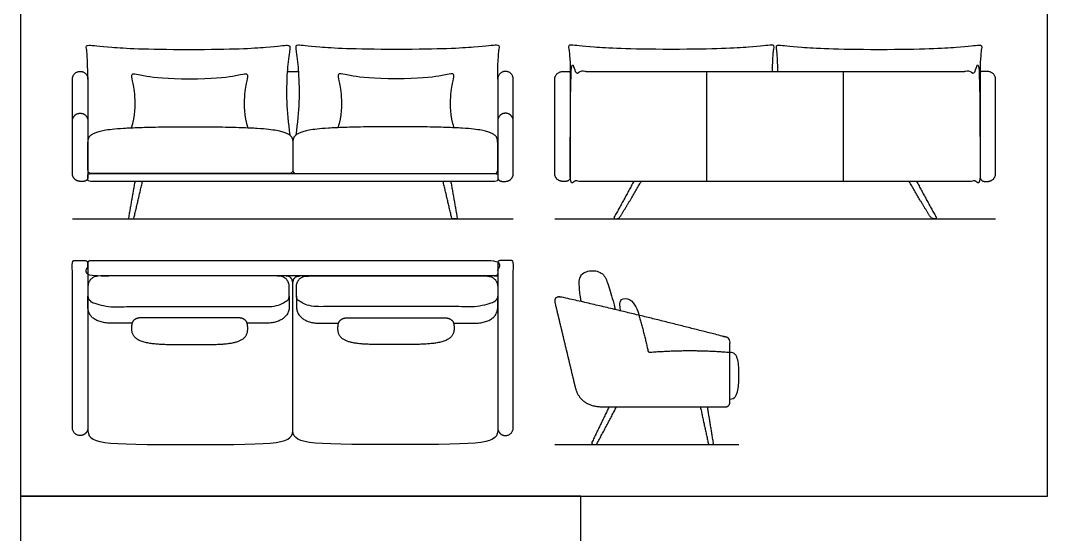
# Model space of a CAD drawing. Header units: metres. Extents: x 0 to 74.2, y -1.2 to 25.5.
# Drawn here: x 40.31 to 45.34, y 14.52 to 17.04 of the extents above; entities that cross this region are included whole.
import ezdxf

# ---------------------------------------------------------------- set-up
doc = ezdxf.new("R2010")
doc.units = ezdxf.units.M
doc.header["$MEASUREMENT"] = 0
for name, color, linetype, true_color in [('AG-DETAIL', 7, 'Continuous', 0x66ffff), ('AG-DETAIL-DIAGRAM', 7, 'Continuous', 0xccff66), ('AG-DIAGRAM', 7, 'Continuous', 0xfecc66), ('AG-FURNITURE', 7, 'Continuous', 0x66ccff), ('X-VPRT', 6, 'Continuous', 0xff00ff)]:
    doc.layers.add(name, color=color, linetype=linetype, true_color=true_color)

msp = doc.modelspace()

# ---------------------------------------------------------------- linework, layer by layer
at = {"layer": 'AG-DETAIL'}
for p, q in [((43.6728, 16.2508), (43.6728, 16.7897)), ((44.3417, 16.2508), (44.3417, 16.7897))]:
    msp.add_line(p, q, dxfattribs=at)
at = {"layer": 'AG-DETAIL-DIAGRAM'}
msp.add_open_spline([(43.34, 15.5947), (43.366, 15.5046), (43.3865, 15.4132), (43.5933, 15.4301), (43.7856, 15.4132)], degree=2, knots=[-0.61847, -0.61847, -0.61847, 0, 0, 1.301687, 1.301687, 1.301687], dxfattribs=at)
at = {"layer": 'AG-DIAGRAM'}
for points in [[(40.5655, 16.0667), (42.7245, 16.0667)], [(42.9277, 16.0667), (45.0867, 16.0667)], [(42.9277, 14.9618), (43.8294, 14.9618)]]:
    msp.add_lwpolyline(points, dxfattribs=at)
at = {"layer": 'AG-FURNITURE'}
for p, q in [((43.0039, 16.7819), (43.0039, 16.7806)), ((45.0105, 16.7819), (45.0105, 16.7806))]:
    msp.add_line(p, q, dxfattribs=at)
for points in [[(41.6178, 16.7897), (41.6723, 16.7897)], [(41.645, 15.042), (41.645, 15.7461)], [(41.645, 15.042), (41.645, 15.7461)]]:
    msp.add_lwpolyline(points, dxfattribs=at)
for points, knots in [([(40.6417, 16.7521), (40.6402, 16.8626), (40.6324, 16.9121), (40.6321, 16.9212), (40.7271, 16.909), (40.9186, 16.8972), (41.3541, 16.8972), (41.5457, 16.909), (41.6323, 16.9212), (41.632, 16.9122), (41.6193, 16.8162), (41.6116, 16.6874), (41.6125, 16.5991), (41.631, 16.4771)], [-1.508414, -1.508414, -1.508414, -1.508414, -1.178016, -0.785344, -0.392672, 0, 0, 0.392672, 0.785344, 1.178016, 1.497406, 1.497406, 2.523807, 2.523807, 2.523807, 2.523807]), ([(42.6483, 16.7521), (42.6498, 16.8626), (42.6576, 16.9121), (42.6579, 16.9212), (42.563, 16.909), (42.3714, 16.8972), (41.9359, 16.8972), (41.7443, 16.909), (41.6577, 16.9212), (41.658, 16.9122), (41.6707, 16.8162), (41.6785, 16.6874), (41.6775, 16.5991), (41.6591, 16.4771)], [-1.508414, -1.508414, -1.508414, -1.508414, -1.178016, -0.785344, -0.392672, 0, 0, 0.392672, 0.785344, 1.178016, 1.497406, 1.497406, 2.523807, 2.523807, 2.523807, 2.523807]), ([(43.9936, 16.7897), (43.9951, 16.8643), (44.0027, 16.9124), (44.003, 16.9215), (43.908, 16.9092), (43.7165, 16.8974), (43.281, 16.8974), (43.0894, 16.9092), (42.9945, 16.9215), (42.9947, 16.9123), (43.0025, 16.8628), (43.0039, 16.7818)], [-1.497406, -1.497406, -1.497406, -1.497406, -1.178016, -0.785344, -0.392672, 0, 0, 0.392672, 0.785344, 1.178016, 1.508414, 1.508414, 1.508414, 1.508414]), ([(44.0208, 16.7897), (44.0193, 16.8643), (44.0118, 16.9124), (44.0115, 16.9215), (44.1064, 16.9092), (44.298, 16.8974), (44.7335, 16.8974), (44.9251, 16.9092), (45.02, 16.9215), (45.0197, 16.9123), (45.0119, 16.8628), (45.0105, 16.7818)], [-1.497406, -1.497406, -1.497406, -1.497406, -1.178016, -0.785344, -0.392672, 0, 0, 0.392672, 0.785344, 1.178016, 1.508414, 1.508414, 1.508414, 1.508414]), ([(40.8551, 16.5134), (40.8744, 16.5705), (40.874, 16.6846), (40.858, 16.7494), (40.8539, 16.7748), (40.867, 16.7815), (40.9054, 16.7673), (41.029, 16.7535), (41.1396, 16.7535)], [-1.855306, -1.855306, -1.855306, -1.855306, -1.565237, -1.252189, -0.939142, -0.626095, -0.313047, 0, 0, 0, 0]), ([(41.1396, 16.7535), (41.2503, 16.7535), (41.3738, 16.7673), (41.4123, 16.7815), (41.4253, 16.7748), (41.4212, 16.7494), (41.4052, 16.6846), (41.4048, 16.5707), (41.424, 16.5138)], [0, 0, 0, 0, 0.313047, 0.626095, 0.939142, 1.252189, 1.565237, 1.854738, 1.854738, 1.854738, 1.854738]), ([(42.1504, 16.7535), (42.0397, 16.7535), (41.9162, 16.7673), (41.8778, 16.7815), (41.8647, 16.7748), (41.8688, 16.7494), (41.8848, 16.6846), (41.8852, 16.5707), (41.866, 16.5138)], [0, 0, 0, 0, 0.313047, 0.626095, 0.939142, 1.252189, 1.565237, 1.854738, 1.854738, 1.854738, 1.854738]), ([(42.4349, 16.5134), (42.4156, 16.5705), (42.416, 16.6846), (42.432, 16.7494), (42.4361, 16.7748), (42.4231, 16.7815), (42.3846, 16.7673), (42.2611, 16.7535), (42.1504, 16.7535)], [-1.855306, -1.855306, -1.855306, -1.855306, -1.565237, -1.252189, -0.939142, -0.626095, -0.313047, 0, 0, 0, 0]), ([(43.057, 15.6618), (43.0515, 15.6957), (43.0476, 15.735), (43.0445, 15.7945), (43.1051, 15.8195), (43.1687, 15.8039), (43.1903, 15.7427), (43.2102, 15.6765), (43.2221, 15.6328), (43.2249, 15.6225)], [0.122912, 0.122912, 0.122912, 0.122912, 0.483244, 0.918115, 1.344267, 1.78157, 2.221352, 2.783181, 2.954624, 2.954624, 2.954624, 2.954624]), ([(43.2513, 15.6162), (43.2482, 15.6248), (43.2464, 15.6422), (43.248, 15.6791), (43.301, 15.6765), (43.3266, 15.6354), (43.3375, 15.6089), (43.34, 15.5947)], [0, 0, 0, 0, 0.300646, 0.587413, 0.907127, 1.2818, 1.658174, 1.658174, 1.658174, 1.658174]), ([(40.6417, 15.042), (40.6381, 14.9618), (40.6971, 14.9618), (41.1434, 14.9618), (41.5896, 14.9618), (41.6486, 14.9618), (41.645, 15.042)], [-1.442169, -1.442169, -1.442169, -1.442169, 0, 0, 0, 1.442169, 1.442169, 1.442169, 1.442169]), ([(42.6484, 15.042), (42.652, 14.9618), (42.5929, 14.9618), (42.1467, 14.9618), (41.7005, 14.9618), (41.6414, 14.9618), (41.645, 15.042)], [-1.442169, -1.442169, -1.442169, -1.442169, 0, 0, 0, 1.442169, 1.442169, 1.442169, 1.442169])]:
    msp.add_open_spline(points, degree=3, knots=knots, dxfattribs=at)
for points, weights, degree, knots in [([(44.0072, 16.2508), (43.1856, 16.2508), (43.0117, 16.2508), (43.0039, 16.2508), (43.0039, 16.2587), (43.0039, 16.2699), (43.0039, 16.7819), (43.0039, 16.7897), (43.0117, 16.7897), (43.1856, 16.7897), (44.0072, 16.7897)], [1, 1, 1, 0.707106781186, 1, 1, 1, 0.707106781187, 1, 1, 1], 2, [0.021998, 0.021998, 0.021998, 1.163038, 1.163038, 1.203293, 1.203293, 1.277039, 1.277039, 1.317294, 1.317294, 2.458333, 2.458333, 2.458333]), ([(44.0072, 16.7897), (44.8288, 16.7897), (45.0027, 16.7897), (45.0105, 16.7897), (45.0105, 16.7819), (45.0105, 16.2699), (45.0105, 16.2587), (45.0105, 16.2508), (45.0027, 16.2508), (44.8288, 16.2508), (44.0072, 16.2508)], [1, 1, 1, 0.707106781187, 1, 1, 1, 0.707106781186, 1, 1, 1], 2, [-2.414337, -2.414337, -2.414337, -1.273297, -1.273297, -1.233042, -1.233042, -1.159296, -1.159296, -1.119041, -1.119041, 0.021998, 0.021998, 0.021998]), ([(40.5655, 16.5465), (40.5655, 16.6228), (40.5655, 16.7516), (40.5655, 16.7897), (40.6036, 16.7897), (40.6417, 16.7897), (40.6417, 16.7516), (40.6417, 16.6286), (40.6417, 16.5465)], [1, 1, 1, 0.707106781187, 1, 0.707106781186, 1, 1, 1], 2, [0.361362, 0.361362, 0.361362, 1.180318, 1.180318, 1.376668, 1.376668, 1.573017, 1.573017, 2.439302, 2.439302, 2.439302]), ([(42.7245, 16.5465), (42.7245, 16.6228), (42.7245, 16.7516), (42.7245, 16.7897), (42.6864, 16.7897), (42.6483, 16.7897), (42.6483, 16.7516), (42.6483, 16.6286), (42.6483, 16.5465)], [1, 1, 1, 0.707106781187, 1, 0.707106781186, 1, 1, 1], 2, [0.361362, 0.361362, 0.361362, 1.180318, 1.180318, 1.376668, 1.376668, 1.573017, 1.573017, 2.439302, 2.439302, 2.439302]), ([(42.9277, 16.5465), (42.9277, 16.6228), (42.9277, 16.7516), (42.9277, 16.7897), (42.9707, 16.7896)], [1, 1, 1, 0.707106781187, 0.952430624998], 2, [4.485906, 4.485906, 4.485906, 5.318982, 5.318982, 5.518717, 5.518717, 5.518717]), ([(45.0867, 16.5465), (45.0867, 16.6228), (45.0867, 16.7516), (45.0867, 16.7897), (45.0437, 16.7896)], [1, 1, 1, 0.707106781187, 0.952430624998], 2, [4.485906, 4.485906, 4.485906, 5.318982, 5.318982, 5.518717, 5.518717, 5.518717]), ([(40.5655, 16.5465), (40.5655, 16.5846), (40.6036, 16.5846), (40.6417, 16.5846), (40.6417, 16.5465)], [1, 0.707106781187, 1, 0.707106781186, 1], 2, [1.1403063, 1.1403063, 1.1403063, 1.3366558, 1.3366558, 1.5330054, 1.5330054, 1.5330054]), ([(42.7245, 16.5465), (42.7245, 16.5846), (42.6864, 16.5846), (42.6483, 16.5846), (42.6483, 16.5465)], [1, 0.707106781187, 1, 0.707106781186, 1], 2, [1.1403063, 1.1403063, 1.1403063, 1.3366558, 1.3366558, 1.5330054, 1.5330054, 1.5330054]), ([(43.0039, 16.2722), (43.0039, 16.2508), (42.9826, 16.2508), (42.9742, 16.2508), (42.9658, 16.2508), (42.9277, 16.2508), (42.9277, 16.2889), (42.9277, 16.4177), (42.9277, 16.5465)], [1, 0.707106781186, 1, 1, 1, 0.707106781187, 1, 1, 1], 2, [3.305587, 3.305587, 3.305587, 3.415698, 3.415698, 3.470599, 3.470599, 3.666949, 3.666949, 4.485906, 4.485906, 4.485906]), ([(45.0105, 16.2722), (45.0105, 16.2508), (45.0319, 16.2508), (45.0403, 16.2508), (45.0486, 16.2508), (45.0867, 16.2508), (45.0867, 16.2889), (45.0867, 16.4177), (45.0867, 16.5465)], [1, 0.707106781186, 1, 1, 1, 0.707106781187, 1, 1, 1], 2, [3.305587, 3.305587, 3.305587, 3.415698, 3.415698, 3.470599, 3.470599, 3.666949, 3.666949, 4.485906, 4.485906, 4.485906]), ([(41.1434, 16.2889), (41.4025, 16.2889), (41.5156, 16.2889), (41.6286, 16.2889), (41.6382, 16.2889), (41.645, 16.2957), (41.645, 16.3053), (41.645, 16.3486), (41.645, 16.3918), (41.645, 16.435), (41.645, 16.4656), (41.6336, 16.494), (41.4825, 16.5182), (41.1434, 16.5182), (40.8043, 16.5182), (40.6531, 16.494), (40.6417, 16.4656), (40.6417, 16.435), (40.6417, 16.3918), (40.6417, 16.3486), (40.6417, 16.3053), (40.6417, 16.2957), (40.6485, 16.2889), (40.6581, 16.2889), (40.7712, 16.2889), (40.8842, 16.2889), (41.1434, 16.2889)], [1, 1, 1, 1, 0.804737854125, 0.804737854125, 1, 1, 1, 1, 1, 1, 1, 1, 1, 1, 1, 1, 1, 1, 1, 0.804737854125, 0.804737854125, 1, 1, 1, 1], 3, [0, 0, 0, 0, 1.112913, 1.112913, 1.112913, 1.197349, 1.197349, 1.197349, 1.622871, 1.622871, 1.622871, 2.292306, 2.96174, 2.96174, 2.96174, 3.631174, 4.300608, 4.300608, 4.300608, 4.726131, 4.726131, 4.726131, 4.810566, 4.810566, 4.810566, 5.92348, 5.92348, 5.92348, 5.92348]), ([(42.1467, 16.2889), (41.8875, 16.2889), (41.7745, 16.2889), (41.6614, 16.2889), (41.6518, 16.2889), (41.645, 16.2957), (41.645, 16.3053), (41.645, 16.3486), (41.645, 16.3918), (41.645, 16.435), (41.645, 16.4656), (41.6564, 16.494), (41.8076, 16.5182), (42.1467, 16.5182), (42.4858, 16.5182), (42.6369, 16.494), (42.6483, 16.4656), (42.6483, 16.435), (42.6483, 16.3918), (42.6483, 16.3486), (42.6483, 16.3053), (42.6483, 16.2957), (42.6415, 16.2889), (42.6319, 16.2889), (42.5189, 16.2889), (42.4058, 16.2889), (42.1467, 16.2889)], [1, 1, 1, 1, 0.804737854125, 0.804737854125, 1, 1, 1, 1, 1, 1, 1, 1, 1, 1, 1, 1, 1, 1, 1, 0.804737854125, 0.804737854125, 1, 1, 1, 1], 3, [0, 0, 0, 0, 1.112913, 1.112913, 1.112913, 1.197349, 1.197349, 1.197349, 1.622871, 1.622871, 1.622871, 2.292306, 2.96174, 2.96174, 2.96174, 3.631174, 4.300608, 4.300608, 4.300608, 4.726131, 4.726131, 4.726131, 4.810566, 4.810566, 4.810566, 5.92348, 5.92348, 5.92348, 5.92348]), ([(41.645, 16.2508), (41.4353, 16.2508), (40.9973, 16.2508), (40.8234, 16.2508), (40.6495, 16.2508), (40.6417, 16.2508), (40.6417, 16.2587), (40.6417, 16.2699), (40.6417, 16.2811), (40.6417, 16.2889), (40.6495, 16.2889), (40.8234, 16.2889), (40.9973, 16.2889), (41.4353, 16.2889), (41.645, 16.2889)], [1, 1, 1, 1, 1, 0.707106781186, 1, 1, 1, 0.707106781187, 1, 1, 1, 1, 1], 2, [2.54356, 2.54356, 2.54356, 3.38408, 3.38408, 4.52512, 4.52512, 4.565375, 4.565375, 4.639121, 4.639121, 4.679376, 4.679376, 5.820415, 5.820415, 6.660936, 6.660936, 6.660936]), ([(41.645, 16.2889), (41.8547, 16.2889), (42.2927, 16.2889), (42.4666, 16.2889), (42.6405, 16.2889), (42.6483, 16.2889), (42.6483, 16.2811), (42.6483, 16.2699), (42.6483, 16.2587), (42.6483, 16.2508), (42.6405, 16.2508), (42.4666, 16.2508), (42.2927, 16.2508), (41.8547, 16.2508), (41.645, 16.2508)], [1, 1, 1, 1, 1, 0.707106781187, 1, 1, 1, 0.707106781186, 1, 1, 1, 1, 1], 2, [-1.573816, -1.573816, -1.573816, -0.733296, -0.733296, 0.407744, 0.407744, 0.447999, 0.447999, 0.521745, 0.521745, 0.562, 0.562, 1.703039, 1.703039, 2.54356, 2.54356, 2.54356]), ([(43.3143, 16.2508), (43.2676, 16.1618), (43.2187, 16.0755), (43.2163, 16.0712), (43.2223, 16.0667), (43.2305, 16.0667), (43.2437, 16.0707), (43.2995, 16.1608), (43.3518, 16.2508)], [1, 1, 1, 0.906308079267, 1, 1, 1, 1, 1], 2, [0, 0, 0, 0.593209, 0.593209, 0.622906, 0.622906, 0.699133, 0.699133, 1.306333, 1.306333, 1.306333]), ([(44.7001, 16.2508), (44.7469, 16.1618), (44.7957, 16.0755), (44.7982, 16.0712), (44.7921, 16.0667), (44.784, 16.0667), (44.7708, 16.0707), (44.7149, 16.1608), (44.6627, 16.2508)], [1, 1, 1, 0.906308079267, 1, 1, 1, 1, 1], 2, [0, 0, 0, 0.593209, 0.593209, 0.622906, 0.622906, 0.699133, 0.699133, 1.306333, 1.306333, 1.306333]), ([(40.8402, 16.0728), (40.8398, 16.0704), (40.8414, 16.0686), (40.8429, 16.0667), (40.8453, 16.0667)], [1, 0.906308079267, 1, 0.906308079267, 1], 2, [0, 0, 0, 0.01484813, 0.01484813, 0.02969626, 0.02969626, 0.02969626]), ([(42.4498, 16.0728), (42.4502, 16.0704), (42.4487, 16.0686), (42.4471, 16.0667), (42.4447, 16.0667)], [1, 0.906308079267, 1, 0.906308079267, 1], 2, [0, 0, 0, 0.01484813, 0.01484813, 0.02969626, 0.02969626, 0.02969626]), ([(40.5782, 15.8635), (40.5655, 15.8635), (40.5655, 15.8508), (40.5655, 15.568), (40.5655, 15.4126), (40.5655, 15.24), (40.5655, 15.0437), (40.5655, 15.0056), (40.6036, 15.0056), (40.6417, 15.0056), (40.6417, 15.0437), (40.6417, 15.2384), (40.6417, 15.4126), (40.6417, 15.5829), (40.6417, 15.8508), (40.6417, 15.8635), (40.629, 15.8635), (40.6036, 15.8635), (40.5782, 15.8635)], [1, 0.707106781204, 1, 1, 1, 1, 1, 0.707106781187, 1, 0.707106781186, 1, 1, 1, 1, 1, 0.707106781169, 1, 1, 1], 2, [0, 0, 0, 0.06545, 0.06545, 0.319353, 0.319353, 0.601575, 0.601575, 0.797925, 0.797925, 0.994274, 0.994274, 1.293356, 1.293356, 1.585542, 1.585542, 1.650992, 1.650992, 1.817659, 1.817659, 1.817659]), ([(40.6544, 15.8635), (40.6417, 15.8635), (40.6417, 15.8508), (40.6417, 15.8254), (40.6417, 15.8), (40.6417, 15.7873), (40.6544, 15.7873), (41.4736, 15.7873), (41.645, 15.7873), (41.8165, 15.7873), (42.6356, 15.7873), (42.6483, 15.7873), (42.6483, 15.8), (42.6483, 15.8254), (42.6483, 15.8508), (42.6483, 15.8635), (42.6356, 15.8635), (41.8165, 15.8635), (41.645, 15.8635), (41.4736, 15.8635), (40.6544, 15.8635)], [1, 0.707106781187, 1, 1, 1, 0.707106781186, 1, 1, 1, 1, 1, 0.707106781186, 1, 1, 1, 0.707106781187, 1, 1, 1, 1, 1], 2, [-1.708333, -1.708333, -1.708333, -1.642883, -1.642883, -1.476217, -1.476217, -1.410767, -1.410767, -0.285767, -0.285767, 0.839233, 0.839233, 0.904683, 0.904683, 1.07135, 1.07135, 1.136799, 1.136799, 2.261799, 2.261799, 3.386799, 3.386799, 3.386799]), ([(42.7118, 15.8635), (42.7245, 15.8635), (42.7245, 15.8508), (42.7245, 15.568), (42.7245, 15.4126), (42.7245, 15.24), (42.7245, 15.0437), (42.7245, 15.0056), (42.6864, 15.0056), (42.6483, 15.0056), (42.6483, 15.0437), (42.6483, 15.2384), (42.6483, 15.4126), (42.6483, 15.5829), (42.6483, 15.8508), (42.6483, 15.8635), (42.661, 15.8635), (42.6864, 15.8635), (42.7118, 15.8635)], [1, 0.707106781204, 1, 1, 1, 1, 1, 0.707106781187, 1, 0.707106781186, 1, 1, 1, 1, 1, 0.707106781169, 1, 1, 1], 2, [0, 0, 0, 0.06545, 0.06545, 0.319353, 0.319353, 0.601575, 0.601575, 0.797925, 0.797925, 0.994274, 0.994274, 1.293356, 1.293356, 1.585542, 1.585542, 1.650992, 1.650992, 1.817659, 1.817659, 1.817659]), ([(41.1434, 15.7873), (41.2954, 15.7873), (41.5758, 15.7873), (41.6274, 15.7873), (41.6274, 15.7358), (41.6274, 15.7215), (41.6274, 15.689), (41.6274, 15.6374), (41.2061, 15.6374), (41.1434, 15.6374), (41.0806, 15.6374), (40.6417, 15.6374), (40.6417, 15.689), (40.6417, 15.7215), (40.6417, 15.7358), (40.6417, 15.7873), (40.6932, 15.7873), (40.9913, 15.7873), (41.1434, 15.7873)], [1, 1, 1, 0.707106781187, 1, 1, 1, 0.707106781187, 1, 1, 1, 0.707106781187, 1, 1, 1, 0.707106781187, 1, 1, 1], 2, [0, 0, 0, 0.997636, 0.997636, 1.263149, 1.263149, 1.437063, 1.437063, 1.702575, 2.700211, 2.700211, 3.697848, 3.96336, 3.96336, 4.137274, 4.137274, 4.402787, 4.402787, 5.400423, 5.400423, 5.400423]), ([(42.1467, 15.7873), (41.9946, 15.7873), (41.7142, 15.7873), (41.6627, 15.7873), (41.6627, 15.7358), (41.6627, 15.7215), (41.6627, 15.689), (41.6627, 15.6374), (42.0839, 15.6374), (42.1467, 15.6374), (42.2094, 15.6374), (42.6483, 15.6374), (42.6483, 15.689), (42.6483, 15.7215), (42.6483, 15.7358), (42.6483, 15.7873), (42.5968, 15.7873), (42.2987, 15.7873), (42.1467, 15.7873)], [1, 1, 1, 0.707106781187, 1, 1, 1, 0.707106781187, 1, 1, 1, 0.707106781187, 1, 1, 1, 0.707106781187, 1, 1, 1], 2, [0, 0, 0, 0.997636, 0.997636, 1.263149, 1.263149, 1.437063, 1.437063, 1.702575, 2.700211, 2.700211, 3.697848, 3.96336, 3.96336, 4.137274, 4.137274, 4.402787, 4.402787, 5.400423, 5.400423, 5.400423]), ([(40.8577, 15.5555), (40.8141, 15.5555), (40.6417, 15.5555), (40.6417, 15.6628), (40.6417, 15.689)], [0.825338898732, 0.798992793774, 0.707106781187, 1, 1], 2, [3.5670869, 3.5670869, 3.5670869, 3.6978476, 3.96336, 4.1146811, 4.1146811, 4.1146811]), ([(41.6274, 15.689), (41.6274, 15.6628), (41.6274, 15.5555), (41.4628, 15.5555), (41.4214, 15.5555)], [1, 1, 0.707106781187, 0.798465417809, 0.824421191311], 2, [1.3264342, 1.3264342, 1.3264342, 1.4370627, 1.7025752, 1.8310614, 1.8310614, 1.8310614]), ([(41.6627, 15.689), (41.6627, 15.6628), (41.6627, 15.5555), (41.8272, 15.5555), (41.8686, 15.5555)], [1, 1, 0.707106781187, 0.798465417809, 0.824421191311], 2, [1.3264342, 1.3264342, 1.3264342, 1.4370627, 1.7025752, 1.8310614, 1.8310614, 1.8310614]), ([(42.4323, 15.5555), (42.476, 15.5555), (42.6483, 15.5555), (42.6483, 15.6628), (42.6483, 15.689)], [0.825338898732, 0.798992793774, 0.707106781187, 1, 1], 2, [3.5670869, 3.5670869, 3.5670869, 3.6978476, 3.96336, 4.1146811, 4.1146811, 4.1146811]), ([(42.9299, 15.6513), (42.9212, 15.6874), (42.9449, 15.6874), (43.2426, 15.62), (43.5093, 15.5541), (43.7689, 15.4872), (43.7791, 15.4846), (43.7856, 15.4763), (43.7856, 15.4657), (43.7856, 15.3655), (43.7856, 15.2663), (43.7856, 15.1681), (43.7856, 15.1551), (43.7764, 15.1459), (43.7634, 15.1459), (43.5652, 15.1459), (43.367, 15.1459), (43.1687, 15.1459), (43.0893, 15.1459), (43.042, 15.1791), (43.0271, 15.2453), (42.9945, 15.3812), (42.9624, 15.5155), (42.9299, 15.6513)], [1, 1, 1, 1, 1, 1, 0.860266481406, 0.860266481406, 1, 1, 1, 1, 0.804737854124, 0.804737854124, 1, 1, 1, 1, 1, 1, 1, 1, 1, 1], 3, [0, 0, 0, 0, 0.248055, 0.248055, 3.081282, 3.081282, 3.081282, 3.177235, 3.177235, 3.177235, 4.143081, 4.143081, 4.143081, 4.257381, 4.257381, 4.257381, 6.208316, 6.208316, 6.208316, 6.933691, 6.933691, 6.933691, 8.290754, 8.290754, 8.290754, 8.290754]), ([(40.8551, 15.5288), (40.8551, 15.5359), (40.8551, 15.5691), (40.8765, 15.5827), (40.9066, 15.5827), (40.9448, 15.5827), (41.0462, 15.5827), (41.1476, 15.5827), (41.2489, 15.5827), (41.3503, 15.5827), (41.3725, 15.5827), (41.4027, 15.5827), (41.424, 15.5691), (41.424, 15.5359), (41.424, 15.5288), (41.424, 15.451), (41.3297, 15.451), (41.1476, 15.451), (40.9654, 15.451), (40.8551, 15.451), (40.8551, 15.5288)], [1, 1, 0.804737854124, 0.804737854124, 1, 1, 1, 1, 1, 1, 1, 0.804737854124, 0.804737854124, 1, 1, 1, 1, 1, 1, 1, 1], 3, [-1.391089, -1.391089, -1.391089, -1.391089, -1.263149, -0.997636, -0.997636, -0.997636, 0, 0, 0, 0.997636, 0.997636, 0.997636, 1.263149, 1.391089, 1.391089, 1.391089, 2.813092, 2.813092, 2.813092, 4.235094, 4.235094, 4.235094, 4.235094]), ([(42.4349, 15.5288), (42.4349, 15.5359), (42.4349, 15.5691), (42.4136, 15.5827), (42.3834, 15.5827), (42.3452, 15.5827), (42.2438, 15.5827), (42.1425, 15.5827), (42.0411, 15.5827), (41.9398, 15.5827), (41.9176, 15.5827), (41.8874, 15.5827), (41.866, 15.5691), (41.866, 15.5359), (41.866, 15.5288), (41.866, 15.451), (41.9603, 15.451), (42.1425, 15.451), (42.3246, 15.451), (42.4349, 15.451), (42.4349, 15.5288)], [1, 1, 0.804737854124, 0.804737854124, 1, 1, 1, 1, 1, 1, 1, 0.804737854124, 0.804737854124, 1, 1, 1, 1, 1, 1, 1, 1], 3, [-1.391089, -1.391089, -1.391089, -1.391089, -1.263149, -0.997636, -0.997636, -0.997636, 0, 0, 0, 0.997636, 0.997636, 0.997636, 1.263149, 1.391089, 1.391089, 1.391089, 2.813092, 2.813092, 2.813092, 4.235094, 4.235094, 4.235094, 4.235094]), ([(43.1099, 14.9726), (43.108, 14.9688), (43.1103, 14.9653), (43.1125, 14.9618), (43.1166, 14.9618)], [1, 0.87514653828, 1, 0.87514653828, 1], 2, [0, 0, 0, 0.02491652, 0.02491652, 0.04983304, 0.04983304, 0.04983304]), ([(43.6973, 14.9618), (43.7008, 14.9618), (43.703, 14.9645), (43.7053, 14.9671), (43.7047, 14.9705)], [1, 0.90752090365, 1, 0.90752090365, 1], 2, [0, 0, 0, 0.02138397, 0.02138397, 0.04276794, 0.04276794, 0.04276794])]:
    msp.add_rational_spline(points, weights, degree=degree, knots=knots, dxfattribs=at)
for points, degree in [([(42.9707, 16.7896), (42.9835, 16.7896), (42.9962, 16.7896)], 2), ([(43.0039, 16.7806), (43.0039, 16.6286), (43.0039, 16.5465)], 2), ([(45.0105, 16.7806), (45.0105, 16.6286), (45.0105, 16.5465)], 2), ([(45.0437, 16.7896), (45.031, 16.7896), (45.0183, 16.7896)], 2), ([(40.5655, 16.2889), (40.5655, 16.4177), (40.5655, 16.5465)], 2), ([(40.6417, 16.5465), (40.6417, 16.4235), (40.6417, 16.2722)], 2), ([(42.6483, 16.5465), (42.6483, 16.4235), (42.6483, 16.2722)], 2), ([(42.7245, 16.2889), (42.7245, 16.4177), (42.7245, 16.5465)], 2), ([(43.0039, 16.5465), (43.0039, 16.4235), (43.0039, 16.2722)], 2), ([(45.0105, 16.5465), (45.0105, 16.4235), (45.0105, 16.2722)], 2), ([(40.6204, 16.2508), (40.612, 16.2508), (40.6036, 16.2508)], 2), ([(40.8716, 16.2508), (40.8559, 16.1618), (40.8402, 16.0728)], 2), ([(40.8667, 16.0707), (40.8879, 16.1608), (40.9091, 16.2508)], 2), ([(42.4234, 16.0707), (42.4022, 16.1608), (42.381, 16.2508)], 2), ([(42.4184, 16.2508), (42.4341, 16.1618), (42.4498, 16.0728)], 2), ([(42.6697, 16.2508), (42.6781, 16.2508), (42.6864, 16.2508)], 2), ([(40.8453, 16.0667), (40.8535, 16.0667), (40.8616, 16.0667)], 2), ([(42.4447, 16.0667), (42.4366, 16.0667), (42.4284, 16.0667)], 2), ([(41.645, 15.7461), (41.645, 15.7873), (41.6101, 15.7873)], 2), ([(41.645, 15.7461), (41.645, 15.7873), (41.6799, 15.7873)], 2), ([(43.7856, 15.184), (43.81, 15.184), (43.8294, 15.2262), (43.8294, 15.3021), (43.8294, 15.3807), (43.8082, 15.4132), (43.7856, 15.4132)], 3), ([(43.1935, 15.1459), (43.1517, 15.0593), (43.1099, 14.9726)], 2), ([(43.1348, 14.9658), (43.1826, 15.0559), (43.2304, 15.1459)], 2), ([(43.6408, 15.1459), (43.6601, 15.0568), (43.6794, 14.9677)], 2), ([(43.7047, 14.9705), (43.6903, 15.0582), (43.6759, 15.1459)], 2), ([(43.1166, 14.9618), (43.1224, 14.9618), (43.1281, 14.9618)], 2), ([(43.6868, 14.9618), (43.692, 14.9618), (43.6973, 14.9618)], 2)]:
    msp.add_open_spline(points, degree=degree, dxfattribs=at)
for points, weights in [([(42.9962, 16.7896), (43.0039, 16.7896), (43.0039, 16.7819)], [1, 0.707106781187, 1]), ([(45.0183, 16.7896), (45.0105, 16.7896), (45.0105, 16.7819)], [1, 0.707106781187, 1]), ([(40.6036, 16.2508), (40.5655, 16.2508), (40.5655, 16.2889)], [1, 0.707106781187, 1]), ([(40.6417, 16.2722), (40.6417, 16.2508), (40.6204, 16.2508)], [1, 0.707106781186, 1]), ([(42.6483, 16.2722), (42.6483, 16.2508), (42.6697, 16.2508)], [1, 0.707106781186, 1]), ([(42.6864, 16.2508), (42.7245, 16.2508), (42.7245, 16.2889)], [1, 0.707106781187, 1]), ([(40.8616, 16.0667), (40.8657, 16.0667), (40.8667, 16.0707)], [1, 0.783932927637, 1]), ([(42.4284, 16.0667), (42.4243, 16.0667), (42.4234, 16.0707)], [1, 0.783932927637, 1]), ([(43.1281, 14.9618), (43.1327, 14.9618), (43.1348, 14.9658)], [1, 0.857008402468, 1]), ([(43.6794, 14.9677), (43.6807, 14.9618), (43.6868, 14.9618)], [1, 0.778438285947, 1])]:
    msp.add_rational_spline(points, weights, degree=2, dxfattribs=at)
at = {"layer": 'X-VPRT'}
for points in [[(40.3115, 14.7078), (45.3407, 14.7078), (45.3407, 17.1716), (40.3115, 17.1716)], [(40.3115, 14.7078), (40.3115, 13.1912), (43.0547, 13.1912), (43.0547, 14.7078)]]:
    msp.add_lwpolyline(points, close=True, dxfattribs=at)

doc.saveas('drawing.dxf')
